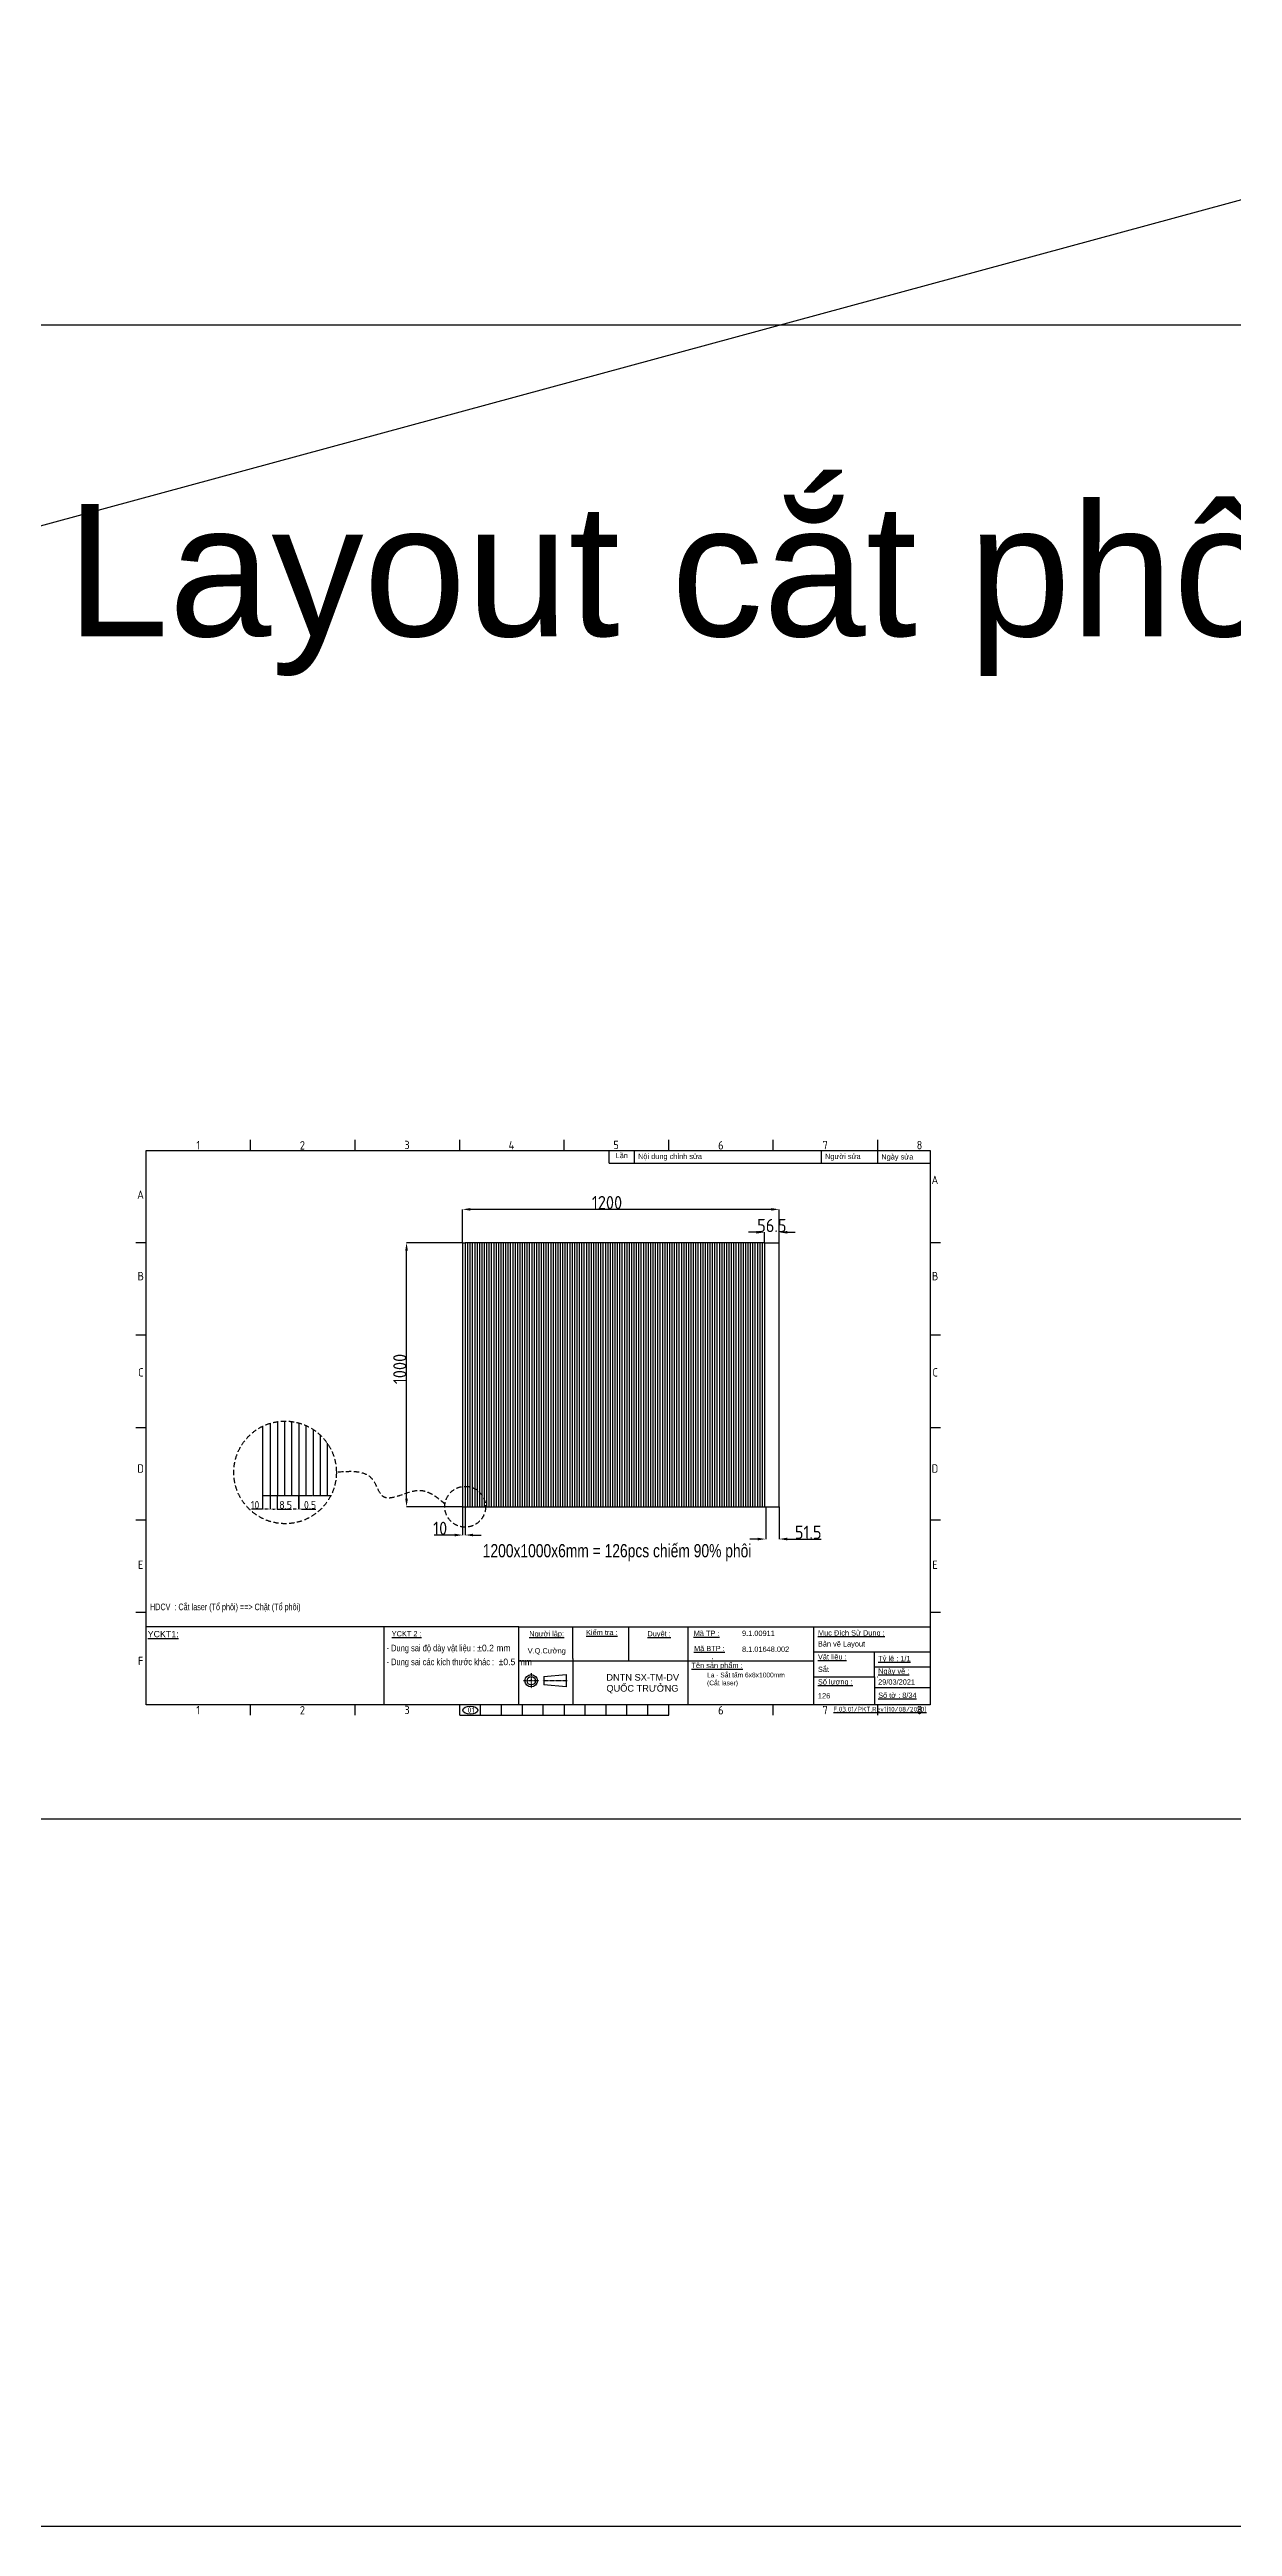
# Model space of a CAD drawing. Header units: millimetres. Extents: x -205945 to -46279, y 28253 to 108078.
# Drawn here: x -107941 to -103459, y 28253 to 37634 of the extents above; entities that cross this region are included whole.
import ezdxf

# ---------------------------------------------------------------- set-up
doc = ezdxf.new("R2010")
doc.units = ezdxf.units.MM
doc.header["$PDMODE"] = 2
for name, pattern in [('CENTER', [2, 1.25, -0.25, 0.25, -0.25]), ('CENTERX2', [4, 2.5, -0.5, 0.5, -0.5]), ('CONTPVMNIL', [0]), ('DASHEDX2', [1.5, 1, -0.5])]:
    doc.linetypes.add(name, pattern=pattern)
doc.layers.get('0').update_dxf_attribs({"linetype": 'CONTPVMNIL'})
doc.layers.get('DEFPOINTS').update_dxf_attribs({"color": 6})
for name, color, linetype in [('CENTER', 1, 'CENTERX2'), ('FRAME050', 6, 'Continuous'), ('hatch', 4, 'DASHEDX2'), ('MAIN', 7, 'Continuous')]:
    doc.layers.add(name, color=color, linetype=linetype)
doc.styles.add('ISOCP', font='isocp')
doc.styles.add('SLDTEXTSTYLE3', font='TXT', dxfattribs={"width": 0.65, "bigfont": 'bigfont'})
doc.styles.get("Standard").update_dxf_attribs({"font": 'isocp.shx'})
doc.styles.add('style1', font='arial.ttf', dxfattribs={"width": 0.75})
doc.dimstyles.new('Dim20$0', dxfattribs={"dimtxt": 20, "dimasz": 10, "dimexe": 0, "dimexo": 0, "dimgap": 0.6, "dimtad": 1, "dimtoh": 1, "dimdsep": 46, "dimtxsty": 'ISOCP', "dimcen": 0, "dimclrd": 3, "dimclre": 3, "dimclrt": 7, "dimadec": 3, "dimazin": 2, "dimtp": 0.05, "dimtm": 0.05, "dimtfac": 0.7, "dimtofl": 0, "dimtmove": 0, "dimatfit": 3, "dimfxl": 0, "dimtolj": 1, "dimarcsym": 0})

# ---------------------------------------------------------------- blocks, each defined once
blk = doc.blocks.new('*D242')
at = {"color": 3, "lineweight": -2, "ltscale": 30, "transparency": 16777216}
for p, q in [((-105227.7, 32114.7), (-105227.7, 31992.4)), ((-105176.2, 32114.7), (-105176.2, 31992.4)), ((-105257.7, 31992.4), (-105287.7, 31992.4)), ((-105146.2, 31992.4), (-105017.5, 31992.4))]:
    blk.add_line(p, q, dxfattribs=at)
at = {"color": 3, "ltscale": 30, "transparency": 16777216}
for points in [[(-105257.7, 31997.4), (-105257.7, 31987.4), (-105227.7, 31992.4)], [(-105146.2, 31997.4), (-105146.2, 31987.4), (-105176.2, 31992.4)]]:
    blk.add_solid(points, dxfattribs=at)
at = {"layer": 'DEFPOINTS', "color": 0, "ltscale": 30, "transparency": 16777216}
for p in [(-105227.7, 32114.7), (-105176.2, 32114.7), (-105227.7, 31992.4)]:
    blk.add_point(p, dxfattribs=at)
at = {"color": 7, "ltscale": 30, "transparency": 16777216, "insert": (-105066.6, 32018), "char_height": 50, "attachment_point": 5, "style": 'ISOCP'}
blk.add_mtext('\\A1;51.5', dxfattribs=at)
blk = doc.blocks.new('ẢERHAEEH')
at = {"layer": 'FRAME050'}
for p, q in [((-261.36, 213.96), (-261.36, 217.92)), ((-221.76, 213.96), (-221.76, 217.92)), ((-182.16, 213.96), (-182.16, 217.92)), ((-142.56, 213.96), (-142.56, 217.92)), ((-102.96, 213.96), (-102.96, 217.92)), ((-63.36, 213.96), (-63.36, 217.92)), ((-23.76, 213.96), (-23.76, 217.92)), ((-300.96, 178.96), (-304.92, 178.96)), ((0, 178.96), (-3.96, 178.96)), ((-300.96, 143.96), (-304.92, 143.96)), ((0, 143.96), (-3.96, 143.96)), ((-304.92, 108.96), (-300.96, 108.96)), ((-3.96, 108.96), (0, 108.96)), ((-300.96, 73.96), (-304.92, 73.96)), ((0, 73.96), (-3.96, 73.96)), ((-300.96, 38.96), (-304.92, 38.96)), ((0, 38.96), (-3.96, 38.96)), ((-261.36, 0), (-261.36, 3.96)), ((-221.76, 0), (-221.76, 3.96)), ((-182.16, 0), (-182.16, 3.96)), ((-182.16, 0), (-102.96, 0)), ((-174.24, 0), (-174.24, 3.96)), ((-166.32, 0), (-166.32, 3.96)), ((-158.4, 0), (-158.4, 3.96)), ((-150.48, 0), (-150.48, 3.96)), ((-142.56, 3.96), (-142.56, 0)), ((-134.64, 0), (-134.64, 3.96)), ((-126.72, 0), (-126.72, 3.96)), ((-118.8, 0), (-118.8, 3.96)), ((-110.88, 0), (-110.88, 3.96)), ((-102.96, 0), (-102.96, 3.96)), ((-63.36, 0), (-63.36, 3.96)), ((-23.76, 0), (-23.76, 3.96))]:
    blk.add_line(p, q, dxfattribs=at)
at = {"layer": 'MAIN', "color": 7, "linetype": 'Continuous'}
blk.add_lwpolyline([(-300.96, 213.96), (-3.96, 213.96), (-3.96, 3.96), (-300.96, 3.96)], close=True, dxfattribs=at)
at = {"layer": 'FRAME050', "style": 'ISOCP'}
for s, p in [('1', (-281.95, 214.36)), ('2', (-242.72, 214.28)), ('3', (-203.13, 214.42)), ('4', (-163.63, 214.36)), ('5', (-123.93, 214.42)), ('6', (-84.25, 214.28)), ('7', (-44.67, 214.36)), ('8', (-9.03, 214.36)), ('A', (-304.37, 195.59)), ('A', (-3.41, 201.17)), ('B', (-304.21, 164.74)), ('B', (-3.25, 164.74)), ('C', (-303.97, 128.3)), ('C', (-3.01, 128.3)), ('D', (-304.3, 91.87)), ('D', (-3.34, 91.87)), ('E', (-304.05, 55.44)), ('E', (-3.09, 55.44)), ('F', (-304.05, 19.01)), ('1', (-281.95, 0.4)), ('2', (-242.72, 0.32)), ('3', (-203.13, 0.46)), ('6', (-84.25, 0.32)), ('7', (-44.67, 0.4)), ('8', (-9.03, 0.4))]:
    blk.add_text(s, height=3.17, dxfattribs=at).set_placement(p)
blk = doc.blocks.new('*D243')
at = {"color": 3, "lineweight": -2, "ltscale": 30, "transparency": 16777216}
for p, q in [((-106376.2, 33114.7), (-106588.3, 33114.7)), ((-106588.3, 32144.7), (-106588.3, 33084.7)), ((-106376.2, 32114.7), (-106588.3, 32114.7))]:
    blk.add_line(p, q, dxfattribs=at)
at = {"color": 3, "ltscale": 30, "transparency": 16777216}
for points in [[(-106593.3, 33084.7), (-106583.3, 33084.7), (-106588.3, 33114.7)], [(-106593.3, 32144.7), (-106583.3, 32144.7), (-106588.3, 32114.7)]]:
    blk.add_solid(points, dxfattribs=at)
at = {"layer": 'DEFPOINTS', "color": 0, "ltscale": 30, "transparency": 16777216}
for p in [(-106588.3, 33114.7), (-106376.2, 33114.7), (-106376.2, 32114.7)]:
    blk.add_point(p, dxfattribs=at)
at = {"color": 7, "ltscale": 30, "transparency": 16777216, "insert": (-106613.9, 32636.5), "char_height": 50, "attachment_point": 5, "rotation": 90, "style": 'ISOCP'}
blk.add_mtext('\\A1;1000', dxfattribs=at)
blk = doc.blocks.new('*D244')
at = {"color": 3, "lineweight": -2, "ltscale": 30, "transparency": 16777216}
for p, q in [((-106376.2, 33114.7), (-106376.2, 33241)), ((-105206.2, 33241), (-106346.2, 33241)), ((-105176.2, 33114.7), (-105176.2, 33241))]:
    blk.add_line(p, q, dxfattribs=at)
at = {"color": 3, "ltscale": 30, "transparency": 16777216}
for points in [[(-106346.2, 33246), (-106346.2, 33236), (-106376.2, 33241)], [(-105206.2, 33246), (-105206.2, 33236), (-105176.2, 33241)]]:
    blk.add_solid(points, dxfattribs=at)
at = {"layer": 'DEFPOINTS', "color": 0, "ltscale": 30, "transparency": 16777216}
for p in [(-106376.2, 33241), (-106376.2, 33114.7), (-105176.2, 33114.7)]:
    blk.add_point(p, dxfattribs=at)
at = {"color": 7, "ltscale": 30, "transparency": 16777216, "insert": (-105828.8, 33266.6), "char_height": 50, "attachment_point": 5, "style": 'ISOCP'}
blk.add_mtext('\\A1;1200', dxfattribs=at)
blk = doc.blocks.new('*D245')
at = {"color": 3, "lineweight": -2, "ltscale": 30, "transparency": 16777216}
for p, q in [((-106376.2, 32114.7), (-106376.2, 32007.5)), ((-106366.2, 32114.7), (-106366.2, 32007.5)), ((-106406.2, 32007.5), (-106484, 32007.5)), ((-106336.2, 32007.5), (-106306.2, 32007.5))]:
    blk.add_line(p, q, dxfattribs=at)
at = {"color": 3, "ltscale": 30, "transparency": 16777216}
for points in [[(-106406.2, 32012.5), (-106406.2, 32002.5), (-106376.2, 32007.5)], [(-106336.2, 32012.5), (-106336.2, 32002.5), (-106366.2, 32007.5)]]:
    blk.add_solid(points, dxfattribs=at)
at = {"layer": 'DEFPOINTS', "color": 0, "ltscale": 30, "transparency": 16777216}
for p in [(-106376.2, 32114.7), (-106366.2, 32114.7), (-106376.2, 32007.5)]:
    blk.add_point(p, dxfattribs=at)
at = {"color": 7, "ltscale": 30, "transparency": 16777216, "insert": (-106460.9, 32033.1), "char_height": 50, "attachment_point": 5, "style": 'ISOCP'}
blk.add_mtext('\\A1;10', dxfattribs=at)
blk = doc.blocks.new('*U263')
at = {"ltscale": 30}
blk.add_lwpolyline([(4.25, 500), (-4.25, 500), (-4.25, -500), (4.25, -500)], dxfattribs=at)
blk = doc.blocks.new('*U264')
at = {"color": 0, "linetype": 'ByBlock', "lineweight": -2, "transparency": 16777216}
for p in [(0, 0), (9, 0), (18, 0), (27, 0), (36, 0), (45, 0), (54, 0), (63, 0), (72, 0), (81, 0), (90, 0), (99, 0), (108, 0), (117, 0), (126, 0), (135, 0), (144, 0), (153, 0), (162, 0), (171, 0), (180, 0), (189, 0), (198, 0), (207, 0), (216, 0), (225, 0), (234, 0), (243, 0), (252, 0), (261, 0), (270, 0), (279, 0), (288, 0), (297, 0), (306, 0), (315, 0), (324, 0), (333, 0), (342, 0), (351, 0), (360, 0), (369, 0), (378, 0), (387, 0), (396, 0), (405, 0), (414, 0), (423, 0), (432, 0), (441, 0), (450, 0), (459, 0), (468, 0), (477, 0), (486, 0), (495, 0), (504, 0), (513, 0), (522, 0), (531, 0), (540, 0), (549, 0), (558, 0), (567, 0), (576, 0), (585, 0), (594, 0), (603, 0), (612, 0), (621, 0), (630, 0), (639, 0), (648, 0), (657, 0), (666, 0), (675, 0), (684, 0), (693, 0), (702, 0), (711, 0), (720, 0), (729, 0), (738, 0), (747, 0), (756, 0), (765, 0), (774, 0), (783, 0), (792, 0), (801, 0), (810, 0), (819, 0), (828, 0), (837, 0), (846, 0), (855, 0), (864, 0), (873, 0), (882, 0), (891, 0), (900, 0), (909, 0), (918, 0), (927, 0), (936, 0), (945, 0), (954, 0), (963, 0), (972, 0), (981, 0), (990, 0), (999, 0), (1008, 0), (1017, 0), (1026, 0), (1035, 0), (1044, 0), (1053, 0), (1062, 0), (1071, 0), (1080, 0), (1089, 0), (1098, 0), (1107, 0), (1116, 0), (1125, 0)]:
    blk.add_blockref('*U263', p, dxfattribs=at)
blk = doc.blocks.new('*D265')
at = {"color": 3, "lineweight": -2, "ltscale": 30, "transparency": 16777216}
for p, q in [((-105262.7, 33154.2), (-105292.7, 33154.2)), ((-105232.7, 33114.7), (-105232.7, 33154.2)), ((-105176.2, 33114.7), (-105176.2, 33154.2)), ((-105146.2, 33154.2), (-105116.2, 33154.2))]:
    blk.add_line(p, q, dxfattribs=at)
at = {"color": 3, "ltscale": 30, "transparency": 16777216}
for points in [[(-105262.7, 33159.2), (-105262.7, 33149.2), (-105232.7, 33154.2)], [(-105146.2, 33159.2), (-105146.2, 33149.2), (-105176.2, 33154.2)]]:
    blk.add_solid(points, dxfattribs=at)
at = {"layer": 'DEFPOINTS', "color": 0, "ltscale": 30, "transparency": 16777216}
for p in [(-105232.7, 33114.7), (-105176.2, 33154.2), (-105176.2, 33114.7)]:
    blk.add_point(p, dxfattribs=at)
at = {"color": 7, "ltscale": 30, "transparency": 16777216, "insert": (-105204.4, 33179.8), "char_height": 50, "attachment_point": 5, "style": 'ISOCP'}
blk.add_mtext('\\A1;56.5', dxfattribs=at)
blk = doc.blocks.new('*D266')
at = {"color": 3, "lineweight": -2, "ltscale": 30, "transparency": 16777216}
for p, q in [((-107134.6, 32105.9), (-107176.2, 32105.9)), ((-107134.6, 32157.8), (-107134.6, 32105.9)), ((-107114.6, 32105.9), (-107124.6, 32105.9)), ((-107104.6, 32157.8), (-107104.6, 32105.9))]:
    blk.add_line(p, q, dxfattribs=at)
at = {"color": 3, "ltscale": 30, "transparency": 16777216}
for points in [[(-107124.6, 32107.6), (-107124.6, 32104.3), (-107134.6, 32105.9)], [(-107114.6, 32107.6), (-107114.6, 32104.3), (-107104.6, 32105.9)]]:
    blk.add_solid(points, dxfattribs=at)
at = {"layer": 'DEFPOINTS', "color": 0, "ltscale": 30, "transparency": 16777216}
for p in [(-107134.6, 32157.8), (-107134.6, 32105.9), (-107104.6, 32157.8)]:
    blk.add_point(p, dxfattribs=at)
at = {"color": 7, "ltscale": 30, "transparency": 16777216, "insert": (-107162.1, 32121.5), "char_height": 30, "attachment_point": 5, "style": 'ISOCP'}
blk.add_mtext('\\A1;10', dxfattribs=at)
blk = doc.blocks.new('*D267')
at = {"color": 3, "lineweight": -2, "ltscale": 30, "transparency": 16777216}
for p, q in [((-107104.6, 32157.8), (-107104.6, 32105.9)), ((-107094.6, 32105.9), (-107089.1, 32105.9)), ((-107079.1, 32157.8), (-107079.1, 32105.9)), ((-107079.1, 32105.9), (-107024.3, 32105.9))]:
    blk.add_line(p, q, dxfattribs=at)
at = {"color": 3, "ltscale": 30, "transparency": 16777216}
for points in [[(-107094.6, 32107.6), (-107094.6, 32104.3), (-107104.6, 32105.9)], [(-107089.1, 32107.6), (-107089.1, 32104.3), (-107079.1, 32105.9)]]:
    blk.add_solid(points, dxfattribs=at)
at = {"layer": 'DEFPOINTS', "color": 0, "ltscale": 30, "transparency": 16777216}
for p in [(-107104.6, 32157.8), (-107079.1, 32157.8), (-107079.1, 32105.9)]:
    blk.add_point(p, dxfattribs=at)
at = {"color": 7, "ltscale": 30, "transparency": 16777216, "insert": (-107046.5, 32121.5), "char_height": 30, "attachment_point": 5, "style": 'ISOCP'}
blk.add_mtext('\\A1;8.5', dxfattribs=at)
blk = doc.blocks.new('*D268')
at = {"color": 3, "lineweight": -2, "ltscale": 30, "transparency": 16777216}
for p, q in [((-107008.1, 32106), (-107018.1, 32106)), ((-106998.1, 32157.8), (-106998.1, 32106)), ((-106996.6, 32157.8), (-106996.6, 32106)), ((-106986.6, 32106), (-106931.7, 32106))]:
    blk.add_line(p, q, dxfattribs=at)
at = {"color": 3, "ltscale": 30, "transparency": 16777216}
for points in [[(-107008.1, 32107.6), (-107008.1, 32104.3), (-106998.1, 32106)], [(-106986.6, 32107.6), (-106986.6, 32104.3), (-106996.6, 32106)]]:
    blk.add_solid(points, dxfattribs=at)
at = {"layer": 'DEFPOINTS', "color": 0, "ltscale": 30, "transparency": 16777216}
for p in [(-106998.1, 32157.8), (-106996.6, 32157.8), (-106996.6, 32106)]:
    blk.add_point(p, dxfattribs=at)
at = {"color": 7, "ltscale": 30, "transparency": 16777216, "insert": (-106954, 32121.6), "char_height": 30, "attachment_point": 5, "style": 'ISOCP'}
blk.add_mtext('\\A1;0.5', dxfattribs=at)

msp = doc.modelspace()

# ---------------------------------------------------------------- linework, layer by layer
at = {"ltscale": 30}
for p, q in [((-135875.365, 28252.757), (-66788.624, 47014.308)), ((-106376.169, 33114.731), (-106376.169, 32114.731)), ((-106376.169, 33114.731), (-106366.169, 33114.731)), ((-105232.669, 33114.731), (-105232.669, 32114.731)), ((-105232.669, 33114.731), (-105176.169, 33114.731)), ((-105176.169, 32114.731), (-105176.169, 33114.731)), ((-107134.606, 32418.98), (-107134.606, 32157.765)), ((-107134.606, 32157.765), (-107104.606, 32157.765)), ((-106376.169, 32114.731), (-106366.169, 32114.731)), ((-105232.669, 32114.731), (-105176.169, 32114.731)), ((-106673.801, 31660.355, 0), (-106673.801, 31364.426, 0))]:
    msp.add_line(p, q, dxfattribs=at)
for p, q in [((-106162.613, 31660.355, 0), (-107574.965, 31660.355, 0)), ((-105747.562, 31660.355, 0), (-105747.562, 31531.329, 0)), ((-105045.676, 31564.83, 0), (-105045.676, 31660.355, 0)), ((-106162.613, 31531.329, 0), (-105521.053, 31531.329, 0)), ((-105958.659, 31539.533, 0), (-105958.659, 31364.426, 0)), ((-105429.928, 31539.533, 0), (-105428.645, 31539.533, 0)), ((-104815.274, 31508.558, 0), (-104604.965, 31508.558, 0)), ((-104815.274, 31430.129, 0), (-104604.965, 31430.129, 0))]:
    msp.add_line(p, q)
at = {"ltscale": 3}
msp.add_line((-105521.053, 31531.329, 0), (-105045.676, 31531.329, 0), dxfattribs=at)
at = {"linetype": 'ByBlock'}
msp.add_line((-104815.274, 31470.026, 0), (-104815.274, 31364.426, 0), dxfattribs=at)
at = {"ltscale": 30}
for points in [[(-135875.365, 47014.308), (-66788.624, 47014.308), (-66788.624, 28252.757), (-135875.365, 28252.757)], [(-112702.015, 36590.465), (-97059.175, 36590.465), (-97059.175, 30931.2), (-112702.015, 30931.2)]]:
    msp.add_lwpolyline(points, close=True, dxfattribs=at)
for points in [[(-107104.606, 32430.82), (-107104.606, 32157.765), (-107079.106, 32157.765)], [(-107077.606, 32436.902), (-107077.606, 32157.765), (-107052.106, 32157.765)], [(-107050.606, 32439.08), (-107050.606, 32157.765), (-107025.106, 32157.765)], [(-107023.606, 32437.488), (-107023.606, 32157.765), (-106998.106, 32157.765)], [(-106996.606, 32432.029), (-106996.606, 32157.765), (-106971.106, 32157.765)], [(-106969.606, 32422.348), (-106969.606, 32157.765), (-106944.106, 32157.765)], [(-106942.606, 32407.691), (-106942.606, 32157.765), (-106917.106, 32157.765)], [(-106915.606, 32386.527), (-106915.606, 32157.765), (-106890.106, 32157.765)], [(-106888.606, 32355.171), (-106888.606, 32157.765), (-106872.899, 32157.765)]]:
    msp.add_lwpolyline(points, dxfattribs=at)
at = {"color": 1}
msp.add_ellipse((-106346.438, 31344.166, 0), major_axis=(-28.105, 0), ratio=0.55171628, dxfattribs=at)
at = {"layer": 'CENTER', "color": 1, "linetype": 'CENTER', "ltscale": 0.05}
for p, q in [((-106087.583, 31455.694, 0), (-106144.628, 31455.694, 0)), ((-106116.106, 31484.216, 0), (-106116.106, 31427.171, 0))]:
    msp.add_line(p, q, dxfattribs=at)
at = {"layer": 'CENTER'}
msp.add_line((-105979.369, 31455.694, 0), (-106071.801, 31455.694, 0), dxfattribs=at)
at = {"layer": 'hatch', "ltscale": 20}
for centre, radius in [((-107048.517, 32244.777), 194.314), ((-106366.169, 32114.731), 77.236)]:
    msp.add_circle(centre, radius, dxfattribs=at)
msp.add_spline([(-106442.784, 32124.502), (-106543.124, 32175.572), (-106678.816, 32154.68), (-106714.481, 32214.9), (-106854.202, 32244.777)], degree=3, dxfattribs=at)
at = {"layer": 'MAIN'}
for p, q in [((-105820.585, 33416.426, 0), (-105820.585, 33464.426, 0)), ((-105820.585, 33416.426, 0), (-104604.965, 33416.426, 0)), ((-105724.585, 33416.426, 0), (-105724.585, 33464.426, 0)), ((-105016.309, 33416.426, 0), (-105016.309, 33464.426, 0)), ((-104802.965, 33416.426, 0), (-104802.965, 33464.426, 0)), ((-106162.613, 31660.355, 0), (-104604.965, 31660.355, 0)), ((-106162.613, 31531.329, 0), (-106162.613, 31660.355, 0)), ((-105958.659, 31539.533, 0), (-105958.659, 31660.355, 0)), ((-105521.053, 31564.83, 0), (-105521.053, 31660.355, 0)), ((-106162.613, 31364.426, 0), (-106162.613, 31531.329, 0)), ((-105521.053, 31470.026, 0), (-105521.053, 31564.83, 0)), ((-105045.676, 31564.83, 0), (-104604.965, 31564.83, 0)), ((-105045.676, 31470.026, 0), (-105045.676, 31564.83, 0)), ((-104815.274, 31470.026, 0), (-104815.274, 31564.83, 0)), ((-106068.157, 31471.375, 0), (-105983.879, 31479.216, 0)), ((-106068.157, 31471.375, 0), (-106068.157, 31440.012, 0)), ((-105983.879, 31432.171, 0), (-106068.157, 31440.012, 0)), ((-105983.879, 31479.216, 0), (-105983.879, 31432.171, 0)), ((-105521.053, 31364.426, 0), (-105521.053, 31470.026, 0)), ((-105045.676, 31470.026, 0), (-104815.274, 31470.026, 0)), ((-105045.676, 31364.426, 0), (-105045.676, 31470.026, 0)), ((-104803.769, 31470.026, 0), (-104803.349, 31470.026, 0))]:
    msp.add_line(p, q, dxfattribs=at)
for radius in [23.522, 15.682]:
    msp.add_circle((-106116.106, 31455.694, 0), radius, dxfattribs=at)

# ---------------------------------------------------------------- block references
at = {"xscale": 10, "yscale": 10, "zscale": 10}
msp.add_blockref('ẢERHAEEH', (-104565.365, 31324.826, 0), dxfattribs=at)
msp.add_blockref('*U264', (-106361.919, 32614.731))

# ---------------------------------------------------------------- texts
at = {"ltscale": 30, "attachment_point": 1, "style": 'style1'}
for s, insert, char_height, width in [('{\\W1;Layout cắt phôi}', (-107877.209, 35911.791), 500, 7406.485), ('1200x1000x6mm = 126pcs chiếm 90% phôi', (-106299.547, 31973.194), 50, 1561.92743)]:
    msp.add_mtext(s, dxfattribs=dict(at, insert=insert, char_height=char_height, width=width))
at = {"attachment_point": 1}
for s, insert, char_height, width in [('{\\fArial|b0|i0|c0|p34;Lần}', (-105796.419, 33454.959, 0), 20, 24.50884), ('{\\fArial|b0|i0|c0|p34;\\LYCKT1:}', (-107569.062, 31644.395, 0), 24, 28.97216), ('{\\fArial|b0|i0|c0|p34;29/03/2021}', (-104801.665, 31460.973, 0), 20, 11.98235), ('{\\LF.03.01/PKT.Rev1(10/08/2020)}', (-104971.288, 31356.969, 0), 18, 28.97216)]:
    msp.add_mtext(s, dxfattribs=dict(at, insert=insert, char_height=char_height, width=width))
at = {"color": 0, "attachment_point": 1, "style": 'SLDTEXTSTYLE3'}
for s, insert, char_height, width in [('{\\fArial|b0|i0|c0|p34;\\W1;\\C256;Nội dung chỉnh sửa}', (-105711.187, 33451.653, 0), 20, 366.50686), ('{\\fArial|b0|i0|c0|p34;\\W1;\\C256;Người sửa}', (-105002.91, 33451.653, 0), 20, 366.50686), ('{\\fArial|b0|i0|c0|p34;\\W1;\\C256;Ngày sửa}', (-104789.567, 33449.919, 0), 20, 366.50686), ('{\\fArial|b0|i0|c0|p34;\\W1;\\L\\C256;YCKT 2 :}', (-106644.625, 31643.684, 0), 20, 138.94161), ('{\\fArial|b0|i0|c0|p34;\\W1;\\L\\C256;Người lập:}', (-106123.447, 31643.684, 0), 20, 138.94161), ('{\\fArial|b0|i0|c0|p34;\\W1;\\L\\C256;Kiểm tra :}', (-105908.192, 31648.527, 0), 20, 138.94161), ('{\\fArial|b0|i0|c0|p34;\\W1;\\L\\C256;Duyệt :}', (-105675.719, 31643.684, 0), 20, 138.94161), ('{\\fArial|b0|i0|c0|p34;\\W1;\\L\\C256;Mã TP :}', (-105500.579, 31645.114, 0), 20, 138.94161), ('{\\fArial|b0|i0|c0|p34;\\W1;\\C256;9.1.00911}', (-105317.291, 31645.407, 0), 20, 138.94161), ('{\\fArial|b0|i0|c0|p34;\\W1;\\L\\C256;Mục Đích Sử Dụng :}', (-105029.737, 31646.935, 0), 20, 265.20084), ('{\\fArial|b0|i0|c0|p34; - Dung sai độ dày vật liệu : \\W0.933;%%P0.2 mm}', (-106671.994, 31592.206, 0), 25, 805.87067), ('{\\fArial|b0|i0|c0|p34; - Dung sai các kích thước khác : \\W0.933; %%P0.5 mm}', (-106671.994, 31539.672, 0), 25, 805.87067), ('{\\fArial|b0|i0|c0|p34;\\W1;\\C256;V.Q.Cường}', (-106129.242, 31579.17, 0), 20, 138.94161), ('{\\fArial|b0|i0|c0|p34;\\W1;\\L\\C256;Tên sản phẩm :}', (-105508.947, 31523.8, 0), 20, 203.56136), ('{\\fArial|b0|i0|c0|p34;\\W1;\\L\\C256;Mã BTP :}', (-105499.295, 31587.86, 0), 20, 138.94161), ('{\\fArial|b0|i0|c0|p34;\\W1;\\C256;8.1.01648.002}', (-105317.291, 31585.178, 0), 20, 182.51982), ('{\\fArial|b0|i0|c0|p34;\\W1;\\L\\C256;Vật liệu :}', (-105029.737, 31556.309, 0), 20, 138.94161), ('{\\fArial|b0|i0|c0|p34;\\W1;\\C256;Bản vẽ Layout}', (-105029.737, 31605.402, 0), 20, 305.12656), ('{\\fArial|b0|i0|c0|p34;\\W1;\\L\\C256;Tỷ lệ : 1/1}', (-104801.494, 31549.788, 0), 20, 138.94161), ('{\\fArial|b0|i0|c0|p34;\\W1;\\C256;DNTN SX-TM-DV QUỐC TRƯỞNG}', (-105831.196, 31481.135, 0), 25, 372.53153), ('{\\fArial|b0|i0|c0|p34;\\W1;\\C256;La - Sắt tấm 6x8x1000mm\\P(Cắt laser)}', (-105449.926, 31486.483, 0), 18, 371.41859), ('{\\fArial|b0|i0|c0|p34;\\W1;\\L\\C256;Số lượng :}', (-105029.737, 31461.505, 0), 20, 138.94161), ('{\\fArial|b0|i0|c0|p34;\\W1;\\C256;Sắt }', (-105029.737, 31508.907, 0), 20, 138.94161), ('{\\fArial|b0|i0|c0|p34;\\W1;\\L\\C256;Ngày vẽ :}', (-104801.494, 31502.21, 0), 20, 138.94161), ('{\\fArial|b0|i0|c0|p34;\\W1;\\C256;126}', (-105029.737, 31408.705, 0), 20, 138.94161), ('{\\fArial|b0|i0|c0|p34;\\W1;\\L\\C256;Số tờ : 8/34}', (-104801.494, 31410.74, 0), 20, 147.67283)]:
    msp.add_mtext(s, dxfattribs=dict(at, insert=insert, char_height=char_height, width=width))
at = {"ltscale": 3, "insert": (-107560.138, 31747.944, 0), "char_height": 25, "width": 1096.17919, "attachment_point": 1, "style": 'style1'}
msp.add_mtext('HDCV  : Cắt laser (Tổ phôi) ==> Chặt (Tổ phôi)', dxfattribs=at)
at = {"color": 7, "insert": (-106357.399, 31355.107, 0), "char_height": 20, "width": 24.50884, "attachment_point": 1}
msp.add_mtext('01', dxfattribs=at)

# ---------------------------------------------------------------- dimensions: what is measured, and where the dimension line sits
at = {"ltscale": 30}
for base, p1, p2, angle, picture, middle in [((-106376.169, 33241.033), (-105176.169, 33114.731), (-106376.169, 33114.731), 180, '*D244', (-105828.752, 33241.033)), ((-106588.289, 33114.731), (-106376.169, 32114.731), (-106376.169, 33114.731), 270, '*D243', (-106588.289, 32636.528)), ((-106376.169, 32007.524), (-106366.169, 32114.731), (-106376.169, 32114.731), 180, '*D245', (-106460.871, 32007.524))]:
    dim = msp.add_linear_dim(base=base, p1=p1, p2=p2, angle=angle, dimstyle='Dim20$0', override={"dimtxt": 50, "dimasz": 30}, dxfattribs=at)
    dim.commit()
    dim.dimension.update_dxf_attribs({"geometry": picture, "text_midpoint": middle, "dimtype": 160})
for base, p1, p2, override, picture, middle in [((-105176.169, 33154.179), (-105232.669, 33114.731), (-105176.169, 33114.731), {"dimtxt": 50, "dimasz": 30}, '*D265', (-105204.419, 33154.179)), ((-107134.606, 32105.94), (-107104.606, 32157.765), (-107134.606, 32157.765), {"dimtxt": 30, "dimlfac": 0.333333}, '*D266', (-107162.118, 32105.94)), ((-107079.106, 32105.94), (-107104.606, 32157.765), (-107079.106, 32157.765), {"dimtxt": 30, "dimlfac": 0.333333}, '*D267', (-107046.485, 32105.94)), ((-106996.606, 32105.973), (-106998.106, 32157.765), (-106996.606, 32157.765), {"dimtxt": 30, "dimlfac": 0.333333}, '*D268', (-106953.973, 32105.973)), ((-105227.669, 31992.424), (-105176.169, 32114.731), (-105227.669, 32114.731), {"dimtxt": 50, "dimasz": 30}, '*D242', (-105066.634, 31992.424))]:
    dim = msp.add_linear_dim(base=base, p1=p1, p2=p2, dimstyle='Dim20$0', override=override, dxfattribs=at)
    dim.commit()
    dim.dimension.update_dxf_attribs({"geometry": picture, "text_midpoint": middle, "dimtype": 160})

doc.saveas('drawing.dxf')
